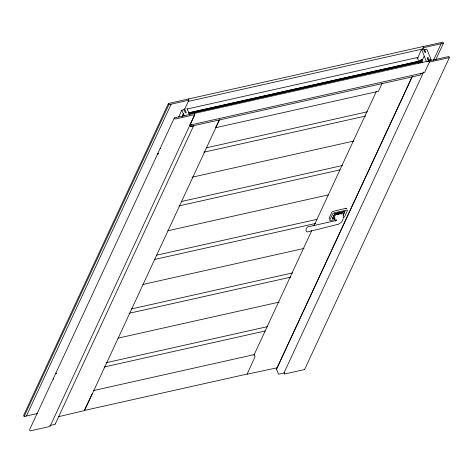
<?xml version="1.0" encoding="UTF-8"?>
<svg xmlns="http://www.w3.org/2000/svg" width="473" height="473" viewBox="0 0 473 473"><rect width="100%" height="100%" fill="white"/><g stroke="black" fill="none" stroke-linecap="round" stroke-linejoin="round"><path stroke-width="0.71" d="M53.638 378.554L53.301 378.849M92.395 393.317L84.342 410.304M343.238 217.964L343.457 213.82A11.991 4.795 -22.5 0 0 335.635 214.701M343.203 218.739L341.707 221.997L338.621 224.172L310.276 231.232M37.627 413.485L24.117 416.506L23.65 415.365L168.406 103.504L188.201 99.023M429.354 62.081L449.344 57.611L448.883 56.494L174.336 117.901L29.586 429.738L30.118 430.909L50.014 426.463L194.775 114.602L194.338 113.479M49.683 425.546L54.821 424.399L55.235 423.897M58.569 416.678L84.454 410.582M168.406 103.504L168.867 104.669L24.117 416.506M55.235 424.098L193.717 125.564M449.344 57.665L304.6 369.472M412.509 76.141L276.504 369.141L278.579 374.167L283.889 373.162L423.672 72.032M430.465 60.857L431.086 59.521L426.794 49.139L424.665 49.618L425.824 52.414L425.014 52.598L423.53 48.967L421.685 49.428L426.498 61.803L428.639 61.324L427.196 57.872L428.006 57.688L428.958 59.994L428.337 61.336M424.175 56.181L421.94 61.082L420.751 61.531L421.159 62.519L420.627 62.637L420.219 61.65L419.025 62.276M334.86 218.431L332.318 218.727L334.813 213.678L344.876 211.65M332.389 218.904L334.582 214.021L335.144 213.636L344.793 211.549L343.191 215.321M346.798 208.788L346.626 208.351L345.722 208.357L332.62 211.484L331.957 212.105L329.031 218.408L329.445 218.893M412.007 76.868L276.504 369.141M420.136 61.52C422.631 57.203 416.465 63.956 420.716 60.834L420.219 62.471M158.183 153.524L157.615 153.908L158.195 153.595M26.399 415.998L171.149 104.161M178.676 116.926L181.792 110.221L184.074 109.712M184.476 109.618L188.845 100.205L188.313 99.028L422.921 46.573L423.436 47.732L422.555 49.63M182.087 116.63L183.329 113.946L181.792 110.221M182.684 115.897L183.329 113.946M183.016 116.033L183.926 114.632L183.619 113.881M191.388 124.706L190.465 126.699L193.717 125.765M219.401 119.87L215.582 127.568M84.454 410.735L219.354 120.124M253.942 355.128L311.754 230.582M313.93 225.893L376.407 91.301M382.078 83.484L378.412 91.313L215.735 127.698M343.15 215.233L344.823 211.632M417.511 58.28L421.544 49.594M418.759 61.289L188.715 112.876L418.759 61.289L417.216 57.564L187.243 109.003M418.221 63.483L419.149 61.472M424.045 50.954L424.665 49.618M418.41 63.435C418.097 60.509 426.522 57.753 419.368 61.466M419.941 61.762L420.544 60.384M420.095 62.17L420.716 60.834M420.432 61.957L421.053 60.621L422.495 59.533L420.757 60.183M420.166 62.856L420.84 61.129M420.331 62.749L421.342 60.81L420.367 62.832M420.668 62.537L421.461 61.088L420.704 62.619M427.385 59.024L428.006 57.688M421.342 73.339L420.503 75.053L190.371 126.409M433.363 60.503L441.126 43.776M435.645 59.994L443.414 43.262L442.935 42.127L422.957 46.62M335.883 220.684L336.48 219.85L335.871 220.4M421.342 60.81L421.289 61.194M189.927 125.085L194.781 114.549M422.176 73.12L424.724 72.227L429.354 62.253L428.91 61.011M421.461 61.088L420.787 61.52M160.448 148.291L160.122 148.51L160.607 148.64M53.703 378.607L53.177 378.873L53.668 379.027M84.49 410.434L247.172 374.048L255.053 356.748L254.178 354.62L93.66 390.521M56.033 373.209L55.808 373.451M160.246 148.463L160.448 148.291M157.74 153.861L158.106 154.092M304.559 369.543L284.799 373.977M335.499 220.637L309.756 226.455C305.729 225.781 303.772 234.241 309.697 231.356M56.068 373.232C55.572 373.682 55.956 372.878 56.181 373.676M343.173 217.722L344.569 216.764L347.489 210.461L347.318 210.024L334.423 212.714L333.016 213.364L329.687 220.264L330.45 220.572L335.038 219.567M284.657 374.007L284.054 372.558M168.867 104.669L188.845 100.205L188.236 99.017M443.414 43.262L423.406 47.702M188.289 101.405L422.862 48.938M417.02 58.173L418.173 57.913M419.066 62.034L189.023 113.621L418.274 62.347M428.958 59.994L431.086 59.521M194.675 114.673L174.98 119.078L174.336 117.901M189.957 125.091L422.218 73.144M206.311 147.83L367.48 111.782M203.816 152.217L365.706 116.009M192.014 177.239L353.905 141.025M181.384 201.528L342.558 165.479M178.889 205.915L340.057 169.866M167.809 230.771L328.262 194.888M156.462 255.225L316.91 219.336M334.896 218.52L332.3 218.804M154.683 259.452L315.852 223.404M142.881 284.468L304.056 248.42M131.535 308.922L292.704 272.874M129.04 313.309L290.93 277.101M117.96 338.165L279.129 302.117M105.893 362.779L267.777 326.571M104.113 367.007L265.282 330.958M277.515 367.71L247.137 374.196M345.456 208.818L345.929 208.847M421.957 60.993L422.732 62.856M421.053 60.621L421.177 60.916M186.983 108.447L189.679 114.969M183.642 114.691L184.151 115.932M334.24 217.698L335.588 221.234M337.007 214.588A3.098 1.242 -22.5 0 1 341.441 214.009A3.098 1.242 -22.5 0 0 337.42 214.582M335.8 214.677A14.988 5.936 -23 0 0 334.31 217.675A11.991 4.795 -22.5 0 0 334.931 217.592M336.007 220.436L336.001 220.483M184.736 109.05L183.879 109.245L185.381 112.876L186.256 112.68L184.736 109.05"/></g></svg>
